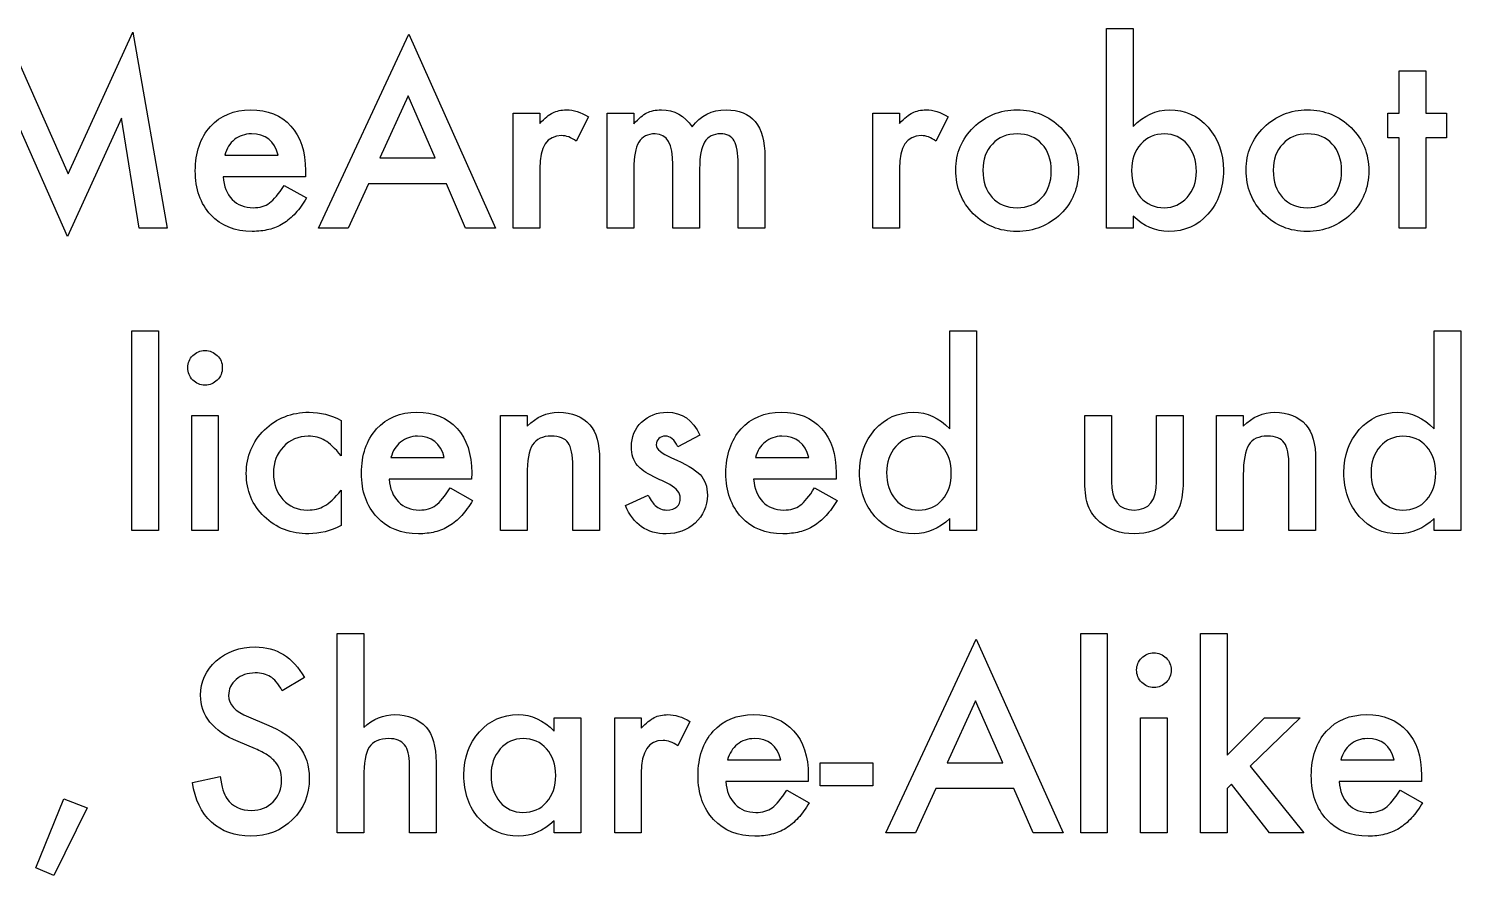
# Model space of a CAD drawing. Extents: x 38 to 923, y 6 to 515.
# Drawn here: x 687.8 to 782.5, y 458.6 to 514.6 of the extents above; entities that cross this region are included whole.
import ezdxf

# ---------------------------------------------------------------- set-up
doc = ezdxf.new("R2010")
doc.units = 0
doc.layers.add('MeArm1.0', color=7, linetype='CONTINUOUS')

msp = doc.modelspace()

# ---------------------------------------------------------------- linework, layer by layer
at = {"layer": 'MeArm1.0', "color": 7}
for points in [[(683.7384, 501.44641), (686.27747, 514.41516), (690.41809, 505.04016), (694.70715, 514.41516), (696.9884, 501.44641), (695.12122, 501.44641), (693.95715, 508.72766), (690.38684, 500.89172), (686.91809, 508.73547), (685.62122, 501.44641), (683.7384, 501.44641)], [(715.46497, 504.3761), (710.3009, 504.3761), (708.95715, 501.44641), (706.99622, 501.44641), (712.96497, 514.26672), (718.72278, 501.44641), (716.73059, 501.44641), (715.46497, 504.3761)], [(760.9259, 502.24329), (760.9259, 501.44641), (759.16809, 501.44641), (759.16809, 514.64172), (760.9259, 514.64172)], [(760.9259, 514.64172), (760.9259, 508.17297)], [(780.29309, 507.41516), (780.29309, 501.44641), (778.53528, 501.44641), (778.53528, 507.41516), (777.78528, 507.41516), (777.78528, 509.05579), (778.53528, 509.05579), (778.53528, 511.84485), (780.29309, 511.84485), (780.29309, 509.05579), (781.66028, 509.05579), (781.66028, 507.41516), (780.29309, 507.41516)], [(714.72278, 506.08704), (712.93372, 510.1886), (711.05872, 506.08704), (714.72278, 506.08704)], [(719.88684, 509.05579), (721.64465, 509.05579), (721.64465, 508.3761)], [(721.64465, 505.39172), (721.64465, 501.44641), (719.88684, 501.44641), (719.88684, 509.05579)], [(724.8634, 508.8136), (724.05872, 507.20422)], [(726.10559, 509.05579), (727.8634, 509.05579), (727.8634, 508.35266)], [(727.8634, 505.3761), (727.8634, 501.44641), (726.10559, 501.44641), (726.10559, 509.05579)], [(743.69934, 509.05579), (745.45715, 509.05579), (745.45715, 508.3761)], [(745.45715, 505.39172), (745.45715, 501.44641), (743.69934, 501.44641), (743.69934, 509.05579)], [(748.6759, 508.8136), (747.87122, 507.20422)], [(700.7929, 506.27454), (704.32415, 506.27454)], [(732.22278, 505.3761), (732.22278, 501.44641), (730.45715, 501.44641), (730.45715, 505.64954)], [(736.54309, 506.14954), (736.54309, 501.44641), (734.77747, 501.44641), (734.77747, 505.67297)], [(706.12903, 504.83704), (700.6759, 504.83704)], [(706.13684, 505.2511), (706.12884, 504.83704)], [(704.71497, 504.26672), (706.19934, 503.4386)], [(696.39465, 494.64172), (696.39465, 481.44641), (694.63684, 481.44641), (694.63684, 494.64172), (696.39465, 494.64172)], [(748.77747, 494.64172), (750.54309, 494.64172), (750.54309, 481.44641), (748.77747, 481.44641), (748.77747, 482.24329)], [(748.77747, 488.17297), (748.77747, 494.64172)], [(780.83997, 494.64172), (782.60559, 494.64172), (782.60559, 481.44641), (780.83997, 481.44641), (780.83997, 482.24329)], [(780.83997, 488.17297), (780.83997, 494.64172)], [(700.3634, 489.05579), (700.3634, 481.44641), (698.60559, 481.44641), (698.60559, 489.05579), (700.3634, 489.05579)], [(708.49622, 488.72766), (708.49622, 486.39172)], [(719.04309, 489.05579), (720.80872, 489.05579), (720.80872, 488.35266)], [(720.80872, 485.11829), (720.80872, 481.44641), (719.04309, 481.44641), (719.04309, 489.05579)], [(757.73059, 484.64954), (757.73059, 489.05579), (759.4884, 489.05579)], [(759.4884, 489.05579), (759.4884, 484.6886)], [(762.47278, 484.6886), (762.47278, 489.05579), (764.23059, 489.05579), (764.23059, 484.64954)], [(766.44934, 489.05579), (768.21497, 489.05579), (768.21497, 488.35266)], [(768.21497, 485.11829), (768.21497, 481.44641), (766.44934, 481.44641), (766.44934, 489.05579)], [(732.24622, 487.75891), (730.79309, 486.98547)], [(711.7929, 486.27454), (715.32415, 486.27454)], [(725.59778, 486.11047), (725.59778, 481.44641), (723.83215, 481.44641), (723.83215, 485.69641)], [(735.9179, 486.27454), (739.44915, 486.27454)], [(773.00403, 486.11047), (773.00403, 481.44641), (771.2384, 481.44641), (771.2384, 485.69641)], [(717.12903, 484.83704), (711.6759, 484.83704)], [(717.13684, 485.2511), (717.12884, 484.83704)], [(741.25403, 484.83704), (735.8009, 484.83704)], [(741.26184, 485.2511), (741.25384, 484.83704)], [(708.49622, 484.10266), (708.49622, 481.78235)], [(715.71497, 484.26672), (717.19934, 483.4386)], [(727.30872, 483.09485), (728.80872, 483.79016)], [(739.83997, 484.26672), (741.32434, 483.4386)], [(708.23059, 474.64172), (709.9884, 474.64172), (709.9884, 468.42297)], [(709.9884, 465.1261), (709.9884, 461.44641), (708.23059, 461.44641), (708.23059, 474.64172)], [(753.02747, 464.3761), (747.8634, 464.3761), (746.51965, 461.44641), (744.55872, 461.44641), (750.52747, 474.26672), (756.28528, 461.44641), (754.29309, 461.44641), (753.02747, 464.3761)], [(759.20715, 474.64172), (759.20715, 461.44641), (757.44934, 461.44641), (757.44934, 474.64172), (759.20715, 474.64172)], [(767.14465, 474.64172), (767.14465, 466.59485), (769.62122, 469.05579), (771.98059, 469.05579), (768.6759, 465.86047), (772.22278, 461.44641), (769.94153, 461.44641), (767.4259, 464.65735), (767.14465, 464.3761), (767.14465, 461.44641), (765.38684, 461.44641), (765.38684, 474.64172), (767.14465, 474.64172)], [(706.07434, 471.71204), (704.59778, 470.83704)], [(752.28528, 466.08704), (750.49622, 470.1886), (748.62122, 466.08704), (752.28528, 466.08704)], [(702.35559, 469.11047), (703.55872, 468.61829)], [(722.58997, 469.05579), (724.35559, 469.05579), (724.35559, 461.44641), (722.58997, 461.44641), (722.58997, 462.24329)], [(722.58997, 468.17297), (722.58997, 469.05579)], [(726.60559, 469.05579), (728.3634, 469.05579), (728.3634, 468.3761)], [(728.3634, 465.39172), (728.3634, 461.44641), (726.60559, 461.44641), (726.60559, 469.05579)], [(731.58215, 468.8136), (730.77747, 467.20422)], [(763.1759, 469.05579), (763.1759, 461.44641), (761.41809, 461.44641), (761.41809, 469.05579), (763.1759, 469.05579)], [(702.83215, 467.0011), (701.66809, 467.48547)], [(714.77747, 466.11047), (714.77747, 461.44641), (713.01965, 461.44641), (713.01965, 465.94641)], [(734.07415, 466.27454), (737.6054, 466.27454)], [(740.21497, 466.07922), (743.69934, 466.07922), (743.69934, 464.54797), (740.21497, 464.54797), (740.21497, 466.07922)], [(774.6679, 466.27454), (778.19915, 466.27454)], [(698.65247, 464.77454), (700.49622, 465.18079)], [(739.41028, 464.83704), (733.95715, 464.83704)], [(739.41809, 465.2511), (739.41009, 464.83704)], [(780.00403, 464.83704), (774.5509, 464.83704)], [(780.01184, 465.2511), (780.00384, 464.83704)], [(737.99622, 464.26672), (739.48059, 463.4386)], [(778.58997, 464.26672), (780.07434, 463.4386)], [(690.12903, 463.70422), (691.69153, 463.09485), (689.46497, 458.63391), (688.27747, 459.1261), (690.12903, 463.70422)]]:
    msp.add_lwpolyline(points, dxfattribs=at)
for points in [[(699.83997, 508.16516), (700.51184, 508.89953), (701.40246, 509.26672), (702.51184, 509.26672)], [(702.51184, 509.26672), (703.63163, 509.26672), (704.51704, 508.90995), (705.16809, 508.19641)], [(722.50403, 509.07141), (722.75923, 509.20161), (723.06132, 509.26672), (723.41028, 509.26672)], [(723.41028, 509.26672), (723.87381, 509.26672), (724.35819, 509.11567), (724.8634, 508.8136)], [(728.73059, 509.07141), (728.9858, 509.20161), (729.30611, 509.26672), (729.69153, 509.26672)], [(729.69153, 509.26672), (730.5509, 509.26672), (731.23058, 508.89172), (731.73059, 508.14172)], [(731.73059, 508.14172), (732.28267, 508.89172), (733.03006, 509.26672), (733.97278, 509.26672)], [(733.97278, 509.26672), (735.68631, 509.26672), (736.54308, 508.22765), (736.54309, 506.14954)], [(746.31653, 509.07141), (746.57173, 509.20161), (746.87382, 509.26672), (747.22278, 509.26672)], [(747.22278, 509.26672), (747.68631, 509.26672), (748.17069, 509.11567), (748.6759, 508.8136)], [(750.3634, 508.11047), (751.14986, 508.8813), (752.10819, 509.26672), (753.2384, 509.26672)], [(753.2384, 509.26672), (754.37381, 509.26672), (755.33735, 508.8787), (756.12903, 508.10266)], [(760.9259, 508.17297), (761.62902, 508.90213), (762.4259, 509.26672), (763.31653, 509.26672)], [(763.31653, 509.26672), (764.34256, 509.26672), (765.19673, 508.8839), (765.87903, 508.11829)], [(769.58215, 508.11047), (770.36861, 508.8813), (771.32694, 509.26672), (772.45715, 509.26672)], [(772.45715, 509.26672), (773.59256, 509.26672), (774.5561, 508.8787), (775.34778, 508.10266)], [(721.64465, 508.3761), (721.96757, 508.71463), (722.25402, 508.9464), (722.50403, 509.07141)], [(727.8634, 508.35266), (728.20194, 508.70682), (728.491, 508.9464), (728.73059, 509.07141)], [(745.45715, 508.3761), (745.78007, 508.71463), (746.06652, 508.9464), (746.31653, 509.07141)], [(698.83997, 505.24329), (698.83997, 506.44641), (699.1733, 507.42036), (699.83997, 508.16516)], [(701.94915, 507.57922), (701.76165, 507.51672), (701.58977, 507.42297), (701.43353, 507.29797)], [(702.55071, 507.68079), (702.33717, 507.68078), (702.13665, 507.64689), (701.94915, 507.57922)], [(704.32415, 506.27454), (704.07935, 507.21203), (703.48821, 507.68078), (702.55071, 507.68079)], [(705.16809, 508.19641), (705.81392, 507.48807), (706.13683, 506.5063), (706.13684, 505.2511)], [(723.08215, 507.5636), (722.12382, 507.56359), (721.64465, 506.83963), (721.64465, 505.39172)], [(724.05872, 507.20422), (723.72538, 507.4438), (723.39986, 507.56359), (723.08215, 507.5636)], [(729.28528, 507.68079), (728.79048, 507.68078), (728.4285, 507.49588), (728.19934, 507.1261)], [(730.45715, 505.64954), (730.45715, 507.0037), (730.06652, 507.68078), (729.28528, 507.68079)], [(733.6134, 507.68079), (733.12902, 507.68078), (732.77485, 507.49849), (732.5509, 507.13391)], [(734.51184, 507.21985), (734.32954, 507.52713), (734.03006, 507.68078), (733.6134, 507.68079)], [(746.89465, 507.5636), (745.93632, 507.56359), (745.45715, 506.83963), (745.45715, 505.39172)], [(747.87122, 507.20422), (747.53788, 507.4438), (747.21236, 507.56359), (746.89465, 507.5636)], [(749.18372, 505.30579), (749.18372, 506.40474), (749.57694, 507.33963), (750.3634, 508.11047)], [(753.2384, 507.68084), (752.56652, 507.68083), (752.02225, 507.45687), (751.60559, 507.00896)], [(754.88684, 507.00896), (754.47017, 507.45687), (753.92069, 507.68083), (753.2384, 507.68084)], [(756.12903, 508.10266), (756.91027, 507.32661), (757.30089, 506.37349), (757.3009, 505.24329)], [(763.00403, 507.68079), (762.35819, 507.68078), (761.83215, 507.45422), (761.4259, 507.0011)], [(764.51184, 506.97766), (764.11079, 507.44641), (763.60819, 507.68078), (763.00403, 507.68079)], [(765.87903, 508.11829), (766.56131, 507.35786), (766.90246, 506.40995), (766.90247, 505.27454)], [(768.40247, 505.30579), (768.40247, 506.40474), (768.79569, 507.33963), (769.58215, 508.11047)], [(772.45715, 507.68084), (771.78527, 507.68083), (771.241, 507.45687), (770.82434, 507.00896)], [(774.10559, 507.00896), (773.68892, 507.45687), (773.13944, 507.68083), (772.45715, 507.68084)], [(775.34778, 508.10266), (776.12902, 507.32661), (776.51964, 506.37349), (776.51965, 505.24329)], [(701.0429, 506.86047), (700.93352, 506.68859), (700.85019, 506.49328), (700.7929, 506.27454)], [(701.43353, 507.29797), (701.28248, 507.17818), (701.15227, 507.03234), (701.0429, 506.86047)], [(728.19934, 507.1261), (727.97538, 506.7563), (727.8634, 506.17297), (727.8634, 505.3761)], [(732.5509, 507.13391), (732.33215, 506.76932), (732.22277, 506.18339), (732.22278, 505.3761)], [(734.77747, 505.67297), (734.77746, 506.40214), (734.68887, 506.91776), (734.51184, 507.21985)], [(751.60559, 507.00896), (751.18892, 506.56104), (750.98059, 505.98291), (750.98059, 505.27459)], [(755.50403, 505.23552), (755.50402, 505.9751), (755.29829, 506.56625), (754.88684, 507.00896)], [(761.4259, 507.0011), (761.02486, 506.55318), (760.82434, 505.96984), (760.82434, 505.2511)], [(765.10559, 505.19641), (765.10558, 505.92557), (764.90767, 506.51932), (764.51184, 506.97766)], [(770.82434, 507.00896), (770.40767, 506.56104), (770.19934, 505.98291), (770.19934, 505.27459)], [(774.72278, 505.23552), (774.72277, 505.9751), (774.51704, 506.56625), (774.10559, 507.00896)], [(699.87122, 502.32141), (699.18371, 503.05578), (698.83997, 504.02974), (698.83997, 505.24329)], [(700.6759, 504.83704), (700.7228, 504.21203), (700.9259, 503.71464), (701.28528, 503.34485)], [(750.33997, 502.39954), (749.56913, 503.17037), (749.18372, 504.13912), (749.18372, 505.30579)], [(750.98059, 505.27459), (750.98059, 504.51417), (751.18371, 503.9126), (751.58997, 503.4699)], [(754.88684, 503.46209), (755.29829, 503.90479), (755.50402, 504.49594), (755.50403, 505.23552)], [(757.3009, 505.24329), (757.30089, 504.10266), (756.90767, 503.14693), (756.12122, 502.3761)], [(760.82434, 505.2511), (760.82434, 504.51151), (761.02225, 503.92037), (761.41809, 503.47766)], [(764.49622, 503.47766), (764.90246, 503.93599), (765.10558, 504.50891), (765.10559, 505.19641)], [(766.90247, 505.27454), (766.90246, 504.10266), (766.55871, 503.13391), (765.87122, 502.36829)], [(769.55872, 502.39954), (768.78788, 503.17037), (768.40247, 504.13912), (768.40247, 505.30579)], [(770.19934, 505.27459), (770.19934, 504.51417), (770.40246, 503.9126), (770.80872, 503.4699)], [(774.10559, 503.46209), (774.51704, 503.90479), (774.72277, 504.49594), (774.72278, 505.23552)], [(776.51965, 505.24329), (776.51964, 504.10266), (776.12642, 503.14693), (775.33997, 502.3761)], [(703.75403, 503.11047), (704.03527, 503.31881), (704.35558, 503.70422), (704.71497, 504.26672)], [(701.28528, 503.34485), (701.64465, 502.98026), (702.10559, 502.79797), (702.66809, 502.79797)], [(702.66809, 502.79797), (703.10559, 502.79797), (703.46756, 502.90214), (703.75403, 503.11047)], [(706.19934, 503.4386), (705.97017, 503.04797), (705.72798, 502.71203), (705.47278, 502.43079)], [(751.58997, 503.4699), (752.00663, 503.02198), (752.55611, 502.79802), (753.2384, 502.79802)], [(753.2384, 502.79802), (753.9259, 502.79802), (754.47538, 503.01938), (754.88684, 503.46209)], [(761.41809, 503.47766), (761.81392, 503.02453), (762.33475, 502.79797), (762.98059, 502.79797)], [(762.98059, 502.79797), (763.58996, 502.79797), (764.09517, 503.02453), (764.49622, 503.47766)], [(770.80872, 503.4699), (771.22538, 503.02198), (771.77486, 502.79802), (772.45715, 502.79802)], [(772.45715, 502.79802), (773.14465, 502.79802), (773.69413, 503.01938), (774.10559, 503.46209)], [(702.60559, 501.22766), (701.47017, 501.22766), (700.55871, 501.59224), (699.87122, 502.32141)], [(704.65247, 501.74329), (704.36079, 501.5662), (704.04569, 501.43599), (703.70715, 501.35266)], [(705.47278, 502.43079), (705.21756, 502.15474), (704.94413, 501.92558), (704.65247, 501.74329)], [(753.20715, 501.22766), (752.06652, 501.22766), (751.1108, 501.61829), (750.33997, 502.39954)], [(756.12122, 502.3761), (755.32954, 501.61047), (754.35819, 501.22766), (753.20715, 501.22766)], [(763.28528, 501.22766), (762.40507, 501.22766), (761.61861, 501.5662), (760.9259, 502.24329)], [(765.87122, 502.36829), (765.18892, 501.60787), (764.32694, 501.22766), (763.28528, 501.22766)], [(772.4259, 501.22766), (771.28527, 501.22766), (770.32955, 501.61829), (769.55872, 502.39954)], [(775.33997, 502.3761), (774.54829, 501.61047), (773.57694, 501.22766), (772.4259, 501.22766)], [(703.70715, 501.35266), (703.36861, 501.26936), (703.00142, 501.22766), (702.60559, 501.22766)], [(698.6759, 493.01672), (698.89986, 493.24067), (699.16809, 493.35265), (699.48059, 493.35266)], [(699.48059, 493.35266), (699.7983, 493.35265), (700.06913, 493.24067), (700.29309, 493.01672)], [(698.33997, 492.21985), (698.33996, 492.52713), (698.45194, 492.79275), (698.6759, 493.01672)], [(698.6759, 491.39954), (698.45194, 491.62348), (698.33996, 491.89692), (698.33997, 492.21985)], [(700.29309, 493.01672), (700.51705, 492.79796), (700.62903, 492.52973), (700.62903, 492.21204)], [(700.62903, 492.21204), (700.62903, 491.89432), (700.51705, 491.62348), (700.29309, 491.39954)], [(699.4884, 491.0636), (699.17069, 491.06359), (698.89986, 491.17557), (698.6759, 491.39954)], [(700.29309, 491.39954), (700.07434, 491.17557), (699.80611, 491.06359), (699.4884, 491.0636)], [(703.41809, 488.09485), (704.22017, 488.87609), (705.20455, 489.26672), (706.37122, 489.26672)], [(706.37122, 489.26672), (707.12121, 489.26672), (707.82954, 489.08703), (708.49622, 488.72766)], [(710.83997, 488.16516), (711.51184, 488.89953), (712.40246, 489.26672), (713.51184, 489.26672)], [(713.51184, 489.26672), (714.63163, 489.26672), (715.51704, 488.90995), (716.16809, 488.19641)], [(720.80872, 488.35266), (721.4233, 488.96203), (722.116, 489.26672), (722.88684, 489.26672)], [(722.88684, 489.26672), (723.77225, 489.26672), (724.46236, 488.98807), (724.95715, 488.43079)], [(724.95715, 488.43079), (725.38423, 487.95682), (725.59777, 487.18338), (725.59778, 486.11047)], [(727.70715, 486.97766), (727.70715, 487.63911), (727.93371, 488.18599), (728.38684, 488.61829)], [(728.38684, 488.61829), (728.85038, 489.05057), (729.41288, 489.26672), (730.07434, 489.26672)], [(730.07434, 489.26672), (731.04829, 489.26672), (731.77225, 488.76411), (732.24622, 487.75891)], [(734.96497, 488.16516), (735.63684, 488.89953), (736.52746, 489.26672), (737.63684, 489.26672)], [(737.63684, 489.26672), (738.75663, 489.26672), (739.64204, 488.90995), (740.29309, 488.19641)], [(743.83215, 488.11829), (744.50923, 488.8839), (745.3608, 489.26672), (746.38684, 489.26672)], [(746.38684, 489.26672), (747.27746, 489.26672), (748.07433, 488.90213), (748.77747, 488.17297)], [(768.21497, 488.35266), (768.82955, 488.96203), (769.52225, 489.26672), (770.29309, 489.26672)], [(770.29309, 489.26672), (771.1785, 489.26672), (771.86861, 488.98807), (772.3634, 488.43079)], [(772.3634, 488.43079), (772.79048, 487.95682), (773.00402, 487.18338), (773.00403, 486.11047)], [(775.89465, 488.11829), (776.57173, 488.8839), (777.4233, 489.26672), (778.44934, 489.26672)], [(778.44934, 489.26672), (779.33996, 489.26672), (780.13683, 488.90213), (780.83997, 488.17297)], [(702.21497, 485.21985), (702.21497, 486.35526), (702.61601, 487.31359), (703.41809, 488.09485)], [(706.31653, 487.68079), (705.65507, 487.68078), (705.10559, 487.44901), (704.66809, 486.98547)], [(707.41809, 487.39954), (707.10559, 487.58703), (706.7384, 487.68078), (706.31653, 487.68079)], [(709.83997, 485.24329), (709.83997, 486.44641), (710.1733, 487.42036), (710.83997, 488.16516)], [(712.94915, 487.57922), (712.76165, 487.51672), (712.58977, 487.42297), (712.43353, 487.29797)], [(713.55071, 487.68079), (713.33717, 487.68078), (713.13665, 487.64689), (712.94915, 487.57922)], [(715.32415, 486.27454), (715.07935, 487.21203), (714.48821, 487.68078), (713.55071, 487.68079)], [(716.16809, 488.19641), (716.81392, 487.48807), (717.13683, 486.5063), (717.13684, 485.2511)], [(722.41028, 487.6886), (721.82694, 487.68859), (721.41288, 487.49588), (721.16809, 487.11047)], [(723.51965, 487.2511), (723.31652, 487.54276), (722.94673, 487.68859), (722.41028, 487.6886)], [(729.52747, 487.52454), (729.41288, 487.42036), (729.35559, 487.28495), (729.35559, 487.11829)], [(729.94153, 487.6886), (729.78007, 487.68859), (729.64205, 487.6339), (729.52747, 487.52454)], [(730.79309, 486.98547), (730.56392, 487.45422), (730.28007, 487.68859), (729.94153, 487.6886)], [(733.96497, 485.24329), (733.96497, 486.44641), (734.2983, 487.42036), (734.96497, 488.16516)], [(737.07415, 487.57922), (736.88665, 487.51672), (736.71477, 487.42297), (736.55853, 487.29797)], [(737.67571, 487.68079), (737.46217, 487.68078), (737.26165, 487.64689), (737.07415, 487.57922)], [(739.44915, 486.27454), (739.20435, 487.21203), (738.61321, 487.68078), (737.67571, 487.68079)], [(740.29309, 488.19641), (740.93892, 487.48807), (741.26183, 486.5063), (741.26184, 485.2511)], [(742.80872, 485.27454), (742.80872, 486.40995), (743.14986, 487.35786), (743.83215, 488.11829)], [(746.72278, 487.68079), (746.11861, 487.68078), (745.6134, 487.45161), (745.20715, 486.99329)], [(748.28528, 487.0011), (747.88423, 487.45422), (747.3634, 487.68078), (746.72278, 487.68079)], [(769.81653, 487.6886), (769.23319, 487.68859), (768.81913, 487.49588), (768.57434, 487.11047)], [(770.9259, 487.2511), (770.72277, 487.54276), (770.35298, 487.68859), (769.81653, 487.6886)], [(774.87122, 485.27454), (774.87122, 486.40995), (775.21236, 487.35786), (775.89465, 488.11829)], [(778.78528, 487.68079), (778.18111, 487.68078), (777.6759, 487.45161), (777.26965, 486.99329)], [(780.34778, 487.0011), (779.94673, 487.45422), (779.4259, 487.68078), (778.78528, 487.68079)], [(704.66809, 486.98547), (704.23059, 486.52193), (704.01184, 485.9412), (704.01184, 485.24329)], [(708.49622, 486.39172), (708.09517, 486.8813), (707.73579, 487.21724), (707.41809, 487.39954)], [(712.0429, 486.86047), (711.93352, 486.68859), (711.85019, 486.49328), (711.7929, 486.27454)], [(712.43353, 487.29797), (712.28248, 487.17818), (712.15227, 487.03234), (712.0429, 486.86047)], [(721.16809, 487.11047), (720.9285, 486.73026), (720.80871, 486.0662), (720.80872, 485.11829)], [(723.83215, 485.69641), (723.83215, 486.44641), (723.72798, 486.96463), (723.51965, 487.2511)], [(728.10559, 485.7511), (727.83996, 486.0688), (727.70715, 486.47766), (727.70715, 486.97766)], [(729.35559, 487.11829), (729.35559, 486.82661), (729.69413, 486.53755), (730.37122, 486.2511)], [(736.1679, 486.86047), (736.05852, 486.68859), (735.97519, 486.49328), (735.9179, 486.27454)], [(736.55853, 487.29797), (736.40748, 487.17818), (736.27727, 487.03234), (736.1679, 486.86047)], [(745.20715, 486.99329), (744.80611, 486.52974), (744.60559, 485.95682), (744.60559, 485.27454)], [(748.88684, 485.23547), (748.88683, 485.94901), (748.68631, 486.53755), (748.28528, 487.0011)], [(768.57434, 487.11047), (768.33475, 486.73026), (768.21496, 486.0662), (768.21497, 485.11829)], [(771.2384, 485.69641), (771.2384, 486.44641), (771.13423, 486.96463), (770.9259, 487.2511)], [(777.26965, 486.99329), (776.86861, 486.52974), (776.66809, 485.95682), (776.66809, 485.27454)], [(780.94934, 485.23547), (780.94933, 485.94901), (780.74881, 486.53755), (780.34778, 487.0011)], [(729.18372, 485.0011), (728.6733, 485.25109), (728.31392, 485.50109), (728.10559, 485.7511)], [(730.37122, 486.2511), (731.3035, 485.85005), (731.93111, 485.48026), (732.25403, 485.14172)], [(703.40247, 482.36829), (702.6108, 483.13391), (702.21497, 484.08443), (702.21497, 485.21985)], [(704.01184, 485.24329), (704.01184, 484.52974), (704.22278, 483.9438), (704.64465, 483.48547)], [(710.87122, 482.32141), (710.18371, 483.05578), (709.83997, 484.02974), (709.83997, 485.24329)], [(711.6759, 484.83704), (711.7228, 484.21203), (711.9259, 483.71464), (712.28528, 483.34485)], [(729.72278, 484.74329), (729.54569, 484.82659), (729.366, 484.91255), (729.18372, 485.0011)], [(730.25403, 484.48547), (730.07694, 484.57397), (729.89986, 484.65995), (729.72278, 484.74329)], [(732.25403, 485.14172), (732.57694, 484.80318), (732.7384, 484.34745), (732.7384, 483.77454)], [(734.99622, 482.32141), (734.30871, 483.05578), (733.96497, 484.02974), (733.96497, 485.24329)], [(735.8009, 484.83704), (735.8478, 484.21203), (736.0509, 483.71464), (736.41028, 483.34485)], [(743.83215, 482.36829), (743.14986, 483.14433), (742.80872, 484.11308), (742.80872, 485.27454)], [(744.60559, 485.27454), (744.60559, 484.54537), (744.8009, 483.95162), (745.19153, 483.49329)], [(748.28528, 483.46985), (748.68631, 483.93339), (748.88683, 484.52193), (748.88684, 485.23547)], [(757.94934, 483.07141), (757.80351, 483.42558), (757.73059, 483.95162), (757.73059, 484.64954)], [(759.4884, 484.6886), (759.4884, 483.42818), (759.9858, 482.79797), (760.98059, 482.79797)], [(760.98059, 482.79797), (761.97538, 482.79797), (762.47277, 483.42818), (762.47278, 484.6886)], [(764.23059, 484.64954), (764.23058, 484.04016), (764.15509, 483.51412), (764.00403, 483.07141)], [(775.89465, 482.36829), (775.21236, 483.14433), (774.87122, 484.11308), (774.87122, 485.27454)], [(776.66809, 485.27454), (776.66809, 484.54537), (776.8634, 483.95162), (777.25403, 483.49329)], [(780.34778, 483.46985), (780.74881, 483.93339), (780.94933, 484.52193), (780.94934, 485.23547)], [(707.39465, 483.07141), (707.70715, 483.24849), (708.07433, 483.59224), (708.49622, 484.10266)], [(714.75403, 483.11047), (715.03527, 483.31881), (715.35558, 483.70422), (715.71497, 484.26672)], [(728.80872, 483.79016), (729.01705, 483.42558), (729.1759, 483.19381), (729.28528, 483.09485)], [(730.94153, 483.61047), (730.94152, 483.92297), (730.71236, 484.21464), (730.25403, 484.48547)], [(732.7384, 483.77454), (732.7384, 483.04016), (732.46756, 482.42558), (731.9259, 481.93079)], [(738.87903, 483.11047), (739.16027, 483.31881), (739.48058, 483.70422), (739.83997, 484.26672)], [(704.64465, 483.48547), (705.07173, 483.02714), (705.616, 482.79797), (706.27747, 482.79797)], [(706.27747, 482.79797), (706.69934, 482.79797), (707.07173, 482.88907), (707.39465, 483.07141)], [(712.28528, 483.34485), (712.64465, 482.98026), (713.10559, 482.79797), (713.66809, 482.79797)], [(713.66809, 482.79797), (714.10559, 482.79797), (714.46756, 482.90214), (714.75403, 483.11047)], [(717.19934, 483.4386), (716.97017, 483.04797), (716.72798, 482.71203), (716.47278, 482.43079)], [(730.01965, 481.22766), (728.74361, 481.22766), (727.83996, 481.85006), (727.30872, 483.09485)], [(729.28528, 483.09485), (729.49882, 482.89693), (729.75403, 482.79797), (730.0509, 482.79797)], [(730.0509, 482.79797), (730.64465, 482.79797), (730.94152, 483.06881), (730.94153, 483.61047)], [(736.41028, 483.34485), (736.76965, 482.98026), (737.23059, 482.79797), (737.79309, 482.79797)], [(737.79309, 482.79797), (738.23059, 482.79797), (738.59256, 482.90214), (738.87903, 483.11047)], [(741.32434, 483.4386), (741.09517, 483.04797), (740.85298, 482.71203), (740.59778, 482.43079)], [(745.19153, 483.49329), (745.59257, 483.02974), (746.09777, 482.79797), (746.70715, 482.79797)], [(746.70715, 482.79797), (747.35819, 482.79797), (747.88423, 483.02193), (748.28528, 483.46985)], [(758.72278, 482.0011), (758.35819, 482.31881), (758.10038, 482.67558), (757.94934, 483.07141)], [(764.00403, 483.07141), (763.85819, 482.67558), (763.60558, 482.31881), (763.24622, 482.0011)], [(777.25403, 483.49329), (777.65507, 483.02974), (778.16027, 482.79797), (778.76965, 482.79797)], [(778.76965, 482.79797), (779.42069, 482.79797), (779.94673, 483.02193), (780.34778, 483.46985)], [(706.35559, 481.22766), (705.1785, 481.22766), (704.19413, 481.60787), (703.40247, 482.36829)], [(708.49622, 481.78235), (707.78267, 481.41256), (707.06913, 481.22766), (706.35559, 481.22766)], [(713.60559, 481.22766), (712.47017, 481.22766), (711.55871, 481.59224), (710.87122, 482.32141)], [(716.47278, 482.43079), (716.21756, 482.15474), (715.94413, 481.92558), (715.65247, 481.74329)], [(731.9259, 481.93079), (731.39986, 481.46204), (730.76444, 481.22766), (730.01965, 481.22766)], [(737.73059, 481.22766), (736.59517, 481.22766), (735.68371, 481.59224), (734.99622, 482.32141)], [(740.59778, 482.43079), (740.34256, 482.15474), (740.06913, 481.92558), (739.77747, 481.74329)], [(746.4259, 481.22766), (745.38423, 481.22766), (744.51965, 481.60787), (743.83215, 482.36829)], [(748.77747, 482.24329), (748.08475, 481.5662), (747.3009, 481.22766), (746.4259, 481.22766)], [(760.98059, 481.22766), (760.06913, 481.22766), (759.31653, 481.48547), (758.72278, 482.0011)], [(763.24622, 482.0011), (762.65246, 481.48547), (761.89725, 481.22766), (760.98059, 481.22766)], [(778.4884, 481.22766), (777.44673, 481.22766), (776.58215, 481.60787), (775.89465, 482.36829)], [(780.83997, 482.24329), (780.14725, 481.5662), (779.3634, 481.22766), (778.4884, 481.22766)], [(714.70715, 481.35266), (714.36861, 481.26936), (714.00142, 481.22766), (713.60559, 481.22766)], [(715.65247, 481.74329), (715.36079, 481.5662), (715.04569, 481.43599), (714.70715, 481.35266)], [(738.83215, 481.35266), (738.49361, 481.26936), (738.12642, 481.22766), (737.73059, 481.22766)], [(739.77747, 481.74329), (739.48579, 481.5662), (739.17069, 481.43599), (738.83215, 481.35266)], [(700.23059, 472.82141), (700.9233, 473.43598), (701.78527, 473.74327), (702.81653, 473.74329)], [(702.81653, 473.74329), (704.20715, 473.74327), (705.29308, 473.06619), (706.07434, 471.71204)], [(761.4884, 473.01672), (761.71236, 473.24067), (761.98059, 473.35265), (762.29309, 473.35266)], [(762.29309, 473.35266), (762.6108, 473.35265), (762.88163, 473.24067), (763.10559, 473.01672)], [(699.19153, 470.54797), (699.19153, 471.45421), (699.53788, 472.21203), (700.23059, 472.82141)], [(761.15247, 472.21985), (761.15246, 472.52713), (761.26444, 472.79275), (761.4884, 473.01672)], [(763.10559, 473.01672), (763.32955, 472.79796), (763.44153, 472.52973), (763.44153, 472.21204)], [(701.54309, 471.59485), (701.20975, 471.31359), (701.04309, 470.95942), (701.04309, 470.53235)], [(702.8009, 472.02454), (702.29569, 472.02453), (701.87642, 471.8813), (701.54309, 471.59485)], [(703.80872, 471.77454), (703.54829, 471.94119), (703.21236, 472.02453), (702.8009, 472.02454)], [(704.59778, 470.83704), (704.32173, 471.31619), (704.05871, 471.62869), (703.80872, 471.77454)], [(761.4884, 471.39954), (761.26444, 471.62348), (761.15246, 471.89692), (761.15247, 472.21985)], [(762.3009, 471.0636), (761.98319, 471.06359), (761.71236, 471.17557), (761.4884, 471.39954)], [(763.10559, 471.39954), (762.88684, 471.17557), (762.61861, 471.06359), (762.3009, 471.0636)], [(763.44153, 472.21204), (763.44153, 471.89432), (763.32955, 471.62348), (763.10559, 471.39954)], [(701.66809, 467.48547), (700.01705, 468.18338), (699.19153, 469.20422), (699.19153, 470.54797)], [(701.04309, 470.53235), (701.04309, 469.9438), (701.48059, 469.46984), (702.35559, 469.11047)], [(703.55872, 468.61829), (704.53788, 468.22245), (705.25402, 467.73807), (705.70715, 467.16516)], [(709.9884, 468.42297), (710.6134, 468.98547), (711.3035, 469.26672), (712.05872, 469.26672)], [(712.05872, 469.26672), (712.91809, 469.26672), (713.60558, 468.98807), (714.12122, 468.43079)], [(717.64465, 468.1261), (718.32694, 468.88651), (719.18111, 469.26672), (720.20715, 469.26672)], [(720.20715, 469.26672), (721.09256, 469.26672), (721.88683, 468.90213), (722.58997, 468.17297)], [(728.3634, 468.3761), (728.68632, 468.71463), (728.97277, 468.9464), (729.22278, 469.07141)], [(729.22278, 469.07141), (729.47798, 469.20161), (729.78007, 469.26672), (730.12903, 469.26672)], [(730.12903, 469.26672), (730.59256, 469.26672), (731.07694, 469.11567), (731.58215, 468.8136)], [(733.12122, 468.16516), (733.79309, 468.89953), (734.68371, 469.26672), (735.79309, 469.26672)], [(735.79309, 469.26672), (736.91288, 469.26672), (737.79829, 468.90995), (738.44934, 468.19641)], [(773.71497, 468.16516), (774.38684, 468.89953), (775.27746, 469.26672), (776.38684, 469.26672)], [(776.38684, 469.26672), (777.50663, 469.26672), (778.39204, 468.90995), (779.04309, 468.19641)], [(711.65247, 467.68079), (711.03788, 467.68078), (710.60559, 467.49068), (710.35559, 467.11047)], [(712.69153, 467.26672), (712.47798, 467.54276), (712.13163, 467.68078), (711.65247, 467.68079)], [(714.12122, 468.43079), (714.55871, 467.9464), (714.77746, 467.17297), (714.77747, 466.11047)], [(716.62122, 465.27454), (716.62122, 466.41516), (716.96236, 467.36568), (717.64465, 468.1261)], [(720.53528, 467.68079), (719.93111, 467.68078), (719.4259, 467.45161), (719.01965, 466.99329)], [(722.09778, 467.0011), (721.69673, 467.45422), (721.1759, 467.68078), (720.53528, 467.68079)], [(729.8009, 467.5636), (728.84257, 467.56359), (728.3634, 466.83963), (728.3634, 465.39172)], [(730.77747, 467.20422), (730.44413, 467.4438), (730.11861, 467.56359), (729.8009, 467.5636)], [(732.12122, 465.24329), (732.12122, 466.44641), (732.45455, 467.42036), (733.12122, 468.16516)], [(735.2304, 467.57922), (735.0429, 467.51672), (734.87102, 467.42297), (734.71478, 467.29797)], [(735.83196, 467.68079), (735.61842, 467.68078), (735.4179, 467.64689), (735.2304, 467.57922)], [(737.6054, 466.27454), (737.3606, 467.21203), (736.76946, 467.68078), (735.83196, 467.68079)], [(738.44934, 468.19641), (739.09517, 467.48807), (739.41808, 466.5063), (739.41809, 465.2511)], [(772.71497, 465.24329), (772.71497, 466.44641), (773.0483, 467.42036), (773.71497, 468.16516)], [(775.82415, 467.57922), (775.63665, 467.51672), (775.46477, 467.42297), (775.30853, 467.29797)], [(776.42571, 467.68079), (776.21217, 467.68078), (776.01165, 467.64689), (775.82415, 467.57922)], [(778.19915, 466.27454), (777.95435, 467.21203), (777.36321, 467.68078), (776.42571, 467.68079)], [(779.04309, 468.19641), (779.68892, 467.48807), (780.01183, 466.5063), (780.01184, 465.2511)], [(703.6134, 466.58704), (703.39465, 466.73286), (703.13423, 466.87088), (702.83215, 467.0011)], [(705.70715, 467.16516), (706.16027, 466.59745), (706.38683, 465.89953), (706.38684, 465.07141)], [(710.35559, 467.11047), (710.1108, 466.72505), (709.9884, 466.06359), (709.9884, 465.1261)], [(713.01965, 465.94641), (713.01965, 466.55578), (712.91027, 466.99588), (712.69153, 467.26672)], [(719.01965, 466.99329), (718.61861, 466.52974), (718.41809, 465.95682), (718.41809, 465.27454)], [(722.69934, 465.23547), (722.69933, 465.94901), (722.49881, 466.53755), (722.09778, 467.0011)], [(734.32415, 466.86047), (734.21477, 466.68859), (734.13144, 466.49328), (734.07415, 466.27454)], [(734.71478, 467.29797), (734.56373, 467.17818), (734.43352, 467.03234), (734.32415, 466.86047)], [(774.9179, 466.86047), (774.80852, 466.68859), (774.72519, 466.49328), (774.6679, 466.27454)], [(775.30853, 467.29797), (775.15748, 467.17818), (775.02727, 467.03234), (774.9179, 466.86047)], [(704.14465, 466.1261), (704.00923, 466.29276), (703.83215, 466.44641), (703.6134, 466.58704)], [(704.44934, 465.58704), (704.38684, 465.78495), (704.28527, 465.96464), (704.14465, 466.1261)], [(699.91028, 462.15735), (699.2384, 462.77714), (698.81913, 463.64953), (698.65247, 464.77454)], [(700.49622, 465.18079), (700.57952, 464.47245), (700.72538, 463.98287), (700.93372, 463.71204)], [(703.9884, 463.5011), (704.3634, 463.8813), (704.5509, 464.36307), (704.5509, 464.94641)], [(704.5509, 464.94641), (704.5509, 465.18078), (704.517, 465.39432), (704.44934, 465.58704)], [(706.38684, 465.07141), (706.38683, 463.96203), (706.01704, 463.04537), (705.27747, 462.32141)], [(717.64465, 462.36829), (716.96236, 463.14433), (716.62122, 464.11308), (716.62122, 465.27454)], [(718.41809, 465.27454), (718.41809, 464.54537), (718.6134, 463.95162), (719.00403, 463.49329)], [(722.09778, 463.46985), (722.49881, 463.93339), (722.69933, 464.52193), (722.69934, 465.23547)], [(733.15247, 462.32141), (732.46496, 463.05578), (732.12122, 464.02974), (732.12122, 465.24329)], [(733.95715, 464.83704), (734.00405, 464.21203), (734.20715, 463.71464), (734.56653, 463.34485)], [(773.74622, 462.32141), (773.05871, 463.05578), (772.71497, 464.02974), (772.71497, 465.24329)], [(774.5509, 464.83704), (774.5978, 464.21203), (774.8009, 463.71464), (775.16028, 463.34485)], [(737.03528, 463.11047), (737.31652, 463.31881), (737.63683, 463.70422), (737.99622, 464.26672)], [(777.62903, 463.11047), (777.91027, 463.31881), (778.23058, 463.70422), (778.58997, 464.26672)], [(700.93372, 463.71204), (701.30871, 463.1912), (701.85559, 462.93078), (702.57434, 462.93079)], [(702.57434, 462.93079), (703.14204, 462.93078), (703.6134, 463.12089), (703.9884, 463.5011)], [(719.00403, 463.49329), (719.40507, 463.02974), (719.91027, 462.79797), (720.51965, 462.79797)], [(720.51965, 462.79797), (721.17069, 462.79797), (721.69673, 463.02193), (722.09778, 463.46985)], [(734.56653, 463.34485), (734.9259, 462.98026), (735.38684, 462.79797), (735.94934, 462.79797)], [(735.94934, 462.79797), (736.38684, 462.79797), (736.74881, 462.90214), (737.03528, 463.11047)], [(739.48059, 463.4386), (739.25142, 463.04797), (739.00923, 462.71203), (738.75403, 462.43079)], [(775.16028, 463.34485), (775.51965, 462.98026), (775.98059, 462.79797), (776.54309, 462.79797)], [(776.54309, 462.79797), (776.98059, 462.79797), (777.34256, 462.90214), (777.62903, 463.11047)], [(780.07434, 463.4386), (779.84517, 463.04797), (779.60298, 462.71203), (779.34778, 462.43079)], [(702.50403, 461.22766), (701.45715, 461.22766), (700.59257, 461.53756), (699.91028, 462.15735)], [(705.27747, 462.32141), (704.53267, 461.59224), (703.60819, 461.22766), (702.50403, 461.22766)], [(720.25403, 461.22766), (719.20194, 461.22766), (718.33215, 461.60787), (717.64465, 462.36829)], [(722.58997, 462.24329), (721.866, 461.5662), (721.08736, 461.22766), (720.25403, 461.22766)], [(735.88684, 461.22766), (734.75142, 461.22766), (733.83996, 461.59224), (733.15247, 462.32141)], [(738.75403, 462.43079), (738.49881, 462.15474), (738.22538, 461.92558), (737.93372, 461.74329)], [(776.48059, 461.22766), (775.34517, 461.22766), (774.43371, 461.59224), (773.74622, 462.32141)], [(779.34778, 462.43079), (779.09256, 462.15474), (778.81913, 461.92558), (778.52747, 461.74329)], [(736.9884, 461.35266), (736.64986, 461.26936), (736.28267, 461.22766), (735.88684, 461.22766)], [(737.93372, 461.74329), (737.64204, 461.5662), (737.32694, 461.43599), (736.9884, 461.35266)], [(777.58215, 461.35266), (777.24361, 461.26936), (776.87642, 461.22766), (776.48059, 461.22766)], [(778.52747, 461.74329), (778.23579, 461.5662), (777.92069, 461.43599), (777.58215, 461.35266)]]:
    msp.add_open_spline(points, degree=3, dxfattribs=at)

doc.saveas('drawing.dxf')
